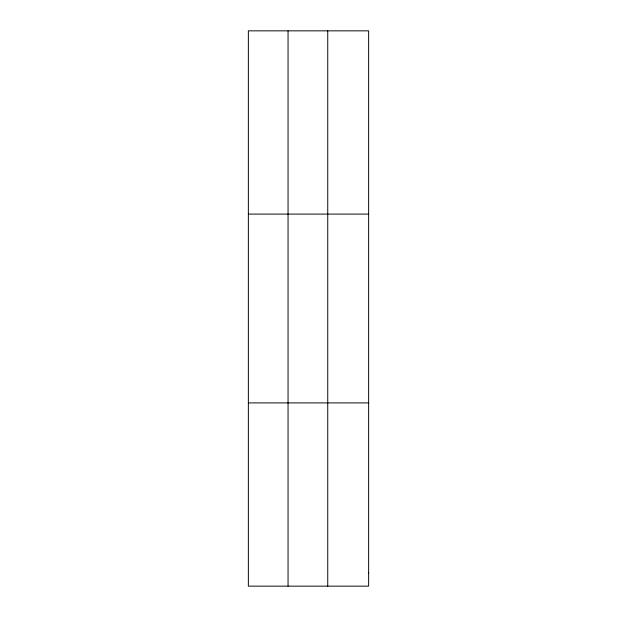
<?xml version="1.0" encoding="UTF-8"?>
<svg xmlns="http://www.w3.org/2000/svg" width="617" height="617" viewBox="0 0 617 617"><rect width="100%" height="100%" fill="white"/><g stroke="black" fill="none" stroke-linecap="round" stroke-linejoin="round"><path stroke-width="0.93" d="M288.054 586.15L288.054 30.85M327.743 586.15L327.743 30.85M248.358 214.099L368.642 214.099M248.358 402.901L368.642 402.901M368.642 573.062L368.642 586.15L248.358 586.15L248.358 30.85L368.642 30.85L368.642 573.062"/></g></svg>
